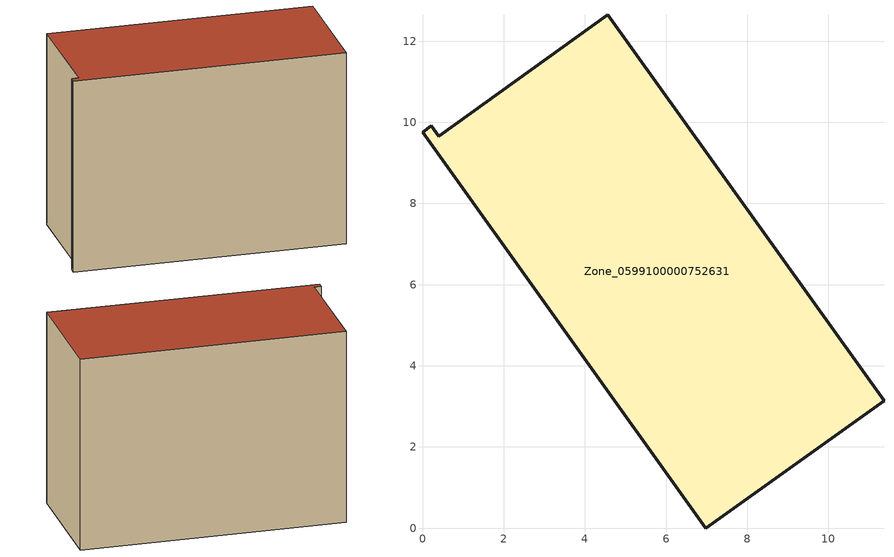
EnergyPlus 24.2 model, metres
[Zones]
Zone_0599100000752631
 floor ground (C_G): 6.98,0 0,9.76 0.22,9.91 0.4,9.66 4.57,12.65 11.37,3.14 z0
 wall outside (C_F): 0.4,9.66 0.22,9.91 0,9.76 6.98,0 11.37,3.14 4.57,12.65 0.4,9.66 z0:8.77
 roof outside (C_R): 11.37,3.14 4.57,12.65 0.4,9.66 0.22,9.91 0,9.76 6.98,0 z8.77
[BUILDING]
Pand.0599100000752631: North Axis=0; Terrain=City; Loads Convergence Tolerance Value=0.04; Temperature Convergence Tolerance Value=0.4; Solar Distribution=FullExterior; Maximum Number of Warmup Days=25; Minimum Number of Warmup Days=1
[Site:Location]
Rotterdam.The.Hague.AP_ZH_NLD Design_Conditions: Latitude=51.96; Longitude=4.45; Time Zone=1; Elevation=-4.5
[SITE:GROUNDTEMPERATURE:BUILDINGSURFACE]
18, 18, 18, 18, 18, 18, 18, 18, 18, 18, 18, 18
[MATERIAL] Thermal Absorptance=0.9; Solar Absorptance=0.7; Visible Absorptance=0.7
Name | Roughness | Thickness | Conductivity | Density | Specific Heat
G.TI.2006-2014 | MediumSmooth | 0.15 | 0.06 | 540 | 1210
F.TI.2006-2014 | Rough | 0.3 | 0.12 | 1920 | 840
R.TI.2006-2014 | MediumRough | 0.2 | 0.08 | 1500 | 1000
[CONSTRUCTION]
C_G: G.TI.2006-2014
C_F: F.TI.2006-2014
C_R: R.TI.2006-2014
[ZONE]
Zone_0599100000752631: Type=1; Multiplier=1; Ceiling Height=Autocalculate; Volume=Autocalculate; Floor Area=autocalculate; Part of Total Floor Area=Yes
[ZONEINFILTRATION:DESIGNFLOWRATE]
Infil_Zone_0599100000752631: Zone or ZoneList or Space or SpaceList=Zone_0599100000752631; Schedule=AlwaysOn; Design Flow Rate Calculation Method=Flow/Area; Flow Rate per Floor Area=0.0015; Constant Term Coefficient=1; Temperature Term Coefficient=0; Velocity Term Coefficient=0; Velocity Squared Term Coefficient=0
[HVACTEMPLATE:ZONE:IDEALLOADSAIRSYSTEM]
Zone_0599100000752631: Maximum Heating Supply Air Temperature=50; Minimum Cooling Supply Air Temperature=13; Maximum Heating Supply Air Humidity Ratio=0.0156; Minimum Cooling Supply Air Humidity Ratio=0.0077; Heating Limit=NoLimit; Cooling Limit=NoLimit; Dehumidification Control Type=ConstantSensibleHeatRatio; Cooling Sensible Heat Ratio=0.7; Dehumidification Setpoint=60; Humidification Control Type=None; Humidification Setpoint=30; Outdoor Air Method=None; Outdoor Air Flow Rate per Person=0.00944; Outdoor Air Flow Rate per Zone Floor Area=0; Outdoor Air Flow Rate per Zone=0; Demand Controlled Ventilation Type=None; Outdoor Air Economizer Type=NoEconomizer; Heat Recovery Type=None; Sensible Heat Recovery Effectiveness=0.7; Latent Heat Recovery Effectiveness=0.65
[ZONECONTROL:THERMOSTAT]
ThermostatControl_Zone_0599100000752631: Zone or ZoneList=Zone_0599100000752631; Control Type Schedule=DualSetpointControlType; Control 1=Thermostat_Zone_0599100000752631; Temperature Difference Between Cutout And Setpoint=0
[THERMOSTATSETPOINT:DUALSETPOINT]
Thermostat_Zone_0599100000752631: Heating Setpoint Temperature Schedule=HeatingSetpoint_Zone_0599100000752631; Cooling Setpoint Temperature Schedule=CoolingSetpoint_Zone_0599100000752631
[SCHEDULE:COMPACT]
HeatingSetpoint_Zone_0599100000752631: Through: 12/31, For: AllDays, Until: 24:00, 21
CoolingSetpoint_Zone_0599100000752631: Through: 12/31, For: AllDays, Until: 24:00, 24
DualSetpointControlType: Through: 12/31, For: AllDays, Until: 24:00, 4
AlwaysOn: Through: 12/31, For: AllDays, Until: 24:00, 1
